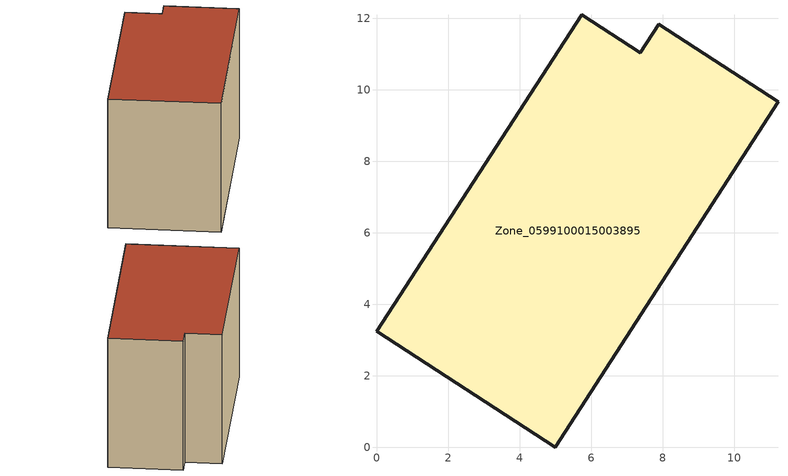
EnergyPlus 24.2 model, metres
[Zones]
Zone_0599100015003895
 floor ground (C_G): 4.99,0 0,3.24 5.74,12.1 7.38,11.03 7.9,11.83 11.23,9.67 z0.88
 wall outside (C_F): 4.99,0 11.23,9.67 7.9,11.83 7.38,11.03 5.74,12.1 0,3.24 4.99,0 z0.88:8.35
 roof outside (C_R): 0,3.24 4.99,0 11.23,9.67 7.9,11.83 7.38,11.03 5.74,12.1 z8.35
[BUILDING]
Pand.0599100015003895: North Axis=0; Terrain=City; Loads Convergence Tolerance Value=0.04; Temperature Convergence Tolerance Value=0.4; Solar Distribution=FullExterior; Maximum Number of Warmup Days=25; Minimum Number of Warmup Days=1
[Site:Location]
Rotterdam.The.Hague.AP_ZH_NLD Design_Conditions: Latitude=51.96; Longitude=4.45; Time Zone=1; Elevation=-4.5
[SITE:GROUNDTEMPERATURE:BUILDINGSURFACE]
18, 18, 18, 18, 18, 18, 18, 18, 18, 18, 18, 18
[MATERIAL] Thermal Absorptance=0.9; Solar Absorptance=0.7; Visible Absorptance=0.7
Name | Roughness | Thickness | Conductivity | Density | Specific Heat
G.TI.1965-1974 | MediumSmooth | 0.15 | 0.882353 | 540 | 1210
F.TI.1965-1974 | Rough | 0.3 | 0.697674 | 1920 | 840
R.TI.1965-1974 | MediumRough | 0.2 | 0.232558 | 1500 | 1000
[CONSTRUCTION]
C_G: G.TI.1965-1974
C_F: F.TI.1965-1974
C_R: R.TI.1965-1974
[ZONE]
Zone_0599100015003895: Type=1; Multiplier=1; Ceiling Height=Autocalculate; Volume=Autocalculate; Floor Area=autocalculate; Part of Total Floor Area=Yes
[ZONEINFILTRATION:DESIGNFLOWRATE]
Infil_Zone_0599100015003895: Zone or ZoneList or Space or SpaceList=Zone_0599100015003895; Schedule=AlwaysOn; Design Flow Rate Calculation Method=Flow/Area; Flow Rate per Floor Area=0.003; Constant Term Coefficient=1; Temperature Term Coefficient=0; Velocity Term Coefficient=0; Velocity Squared Term Coefficient=0
[HVACTEMPLATE:ZONE:IDEALLOADSAIRSYSTEM]
Zone_0599100015003895: Maximum Heating Supply Air Temperature=50; Minimum Cooling Supply Air Temperature=13; Maximum Heating Supply Air Humidity Ratio=0.0156; Minimum Cooling Supply Air Humidity Ratio=0.0077; Heating Limit=NoLimit; Cooling Limit=NoLimit; Dehumidification Control Type=ConstantSensibleHeatRatio; Cooling Sensible Heat Ratio=0.7; Dehumidification Setpoint=60; Humidification Control Type=None; Humidification Setpoint=30; Outdoor Air Method=None; Outdoor Air Flow Rate per Person=0.00944; Outdoor Air Flow Rate per Zone Floor Area=0; Outdoor Air Flow Rate per Zone=0; Demand Controlled Ventilation Type=None; Outdoor Air Economizer Type=NoEconomizer; Heat Recovery Type=None; Sensible Heat Recovery Effectiveness=0.7; Latent Heat Recovery Effectiveness=0.65
[ZONECONTROL:THERMOSTAT]
ThermostatControl_Zone_0599100015003895: Zone or ZoneList=Zone_0599100015003895; Control Type Schedule=DualSetpointControlType; Control 1=Thermostat_Zone_0599100015003895; Temperature Difference Between Cutout And Setpoint=0
[THERMOSTATSETPOINT:DUALSETPOINT]
Thermostat_Zone_0599100015003895: Heating Setpoint Temperature Schedule=HeatingSetpoint_Zone_0599100015003895; Cooling Setpoint Temperature Schedule=CoolingSetpoint_Zone_0599100015003895
[SCHEDULE:COMPACT]
HeatingSetpoint_Zone_0599100015003895: Through: 12/31, For: AllDays, Until: 24:00, 21
CoolingSetpoint_Zone_0599100015003895: Through: 12/31, For: AllDays, Until: 24:00, 24
DualSetpointControlType: Through: 12/31, For: AllDays, Until: 24:00, 4
AlwaysOn: Through: 12/31, For: AllDays, Until: 24:00, 1
